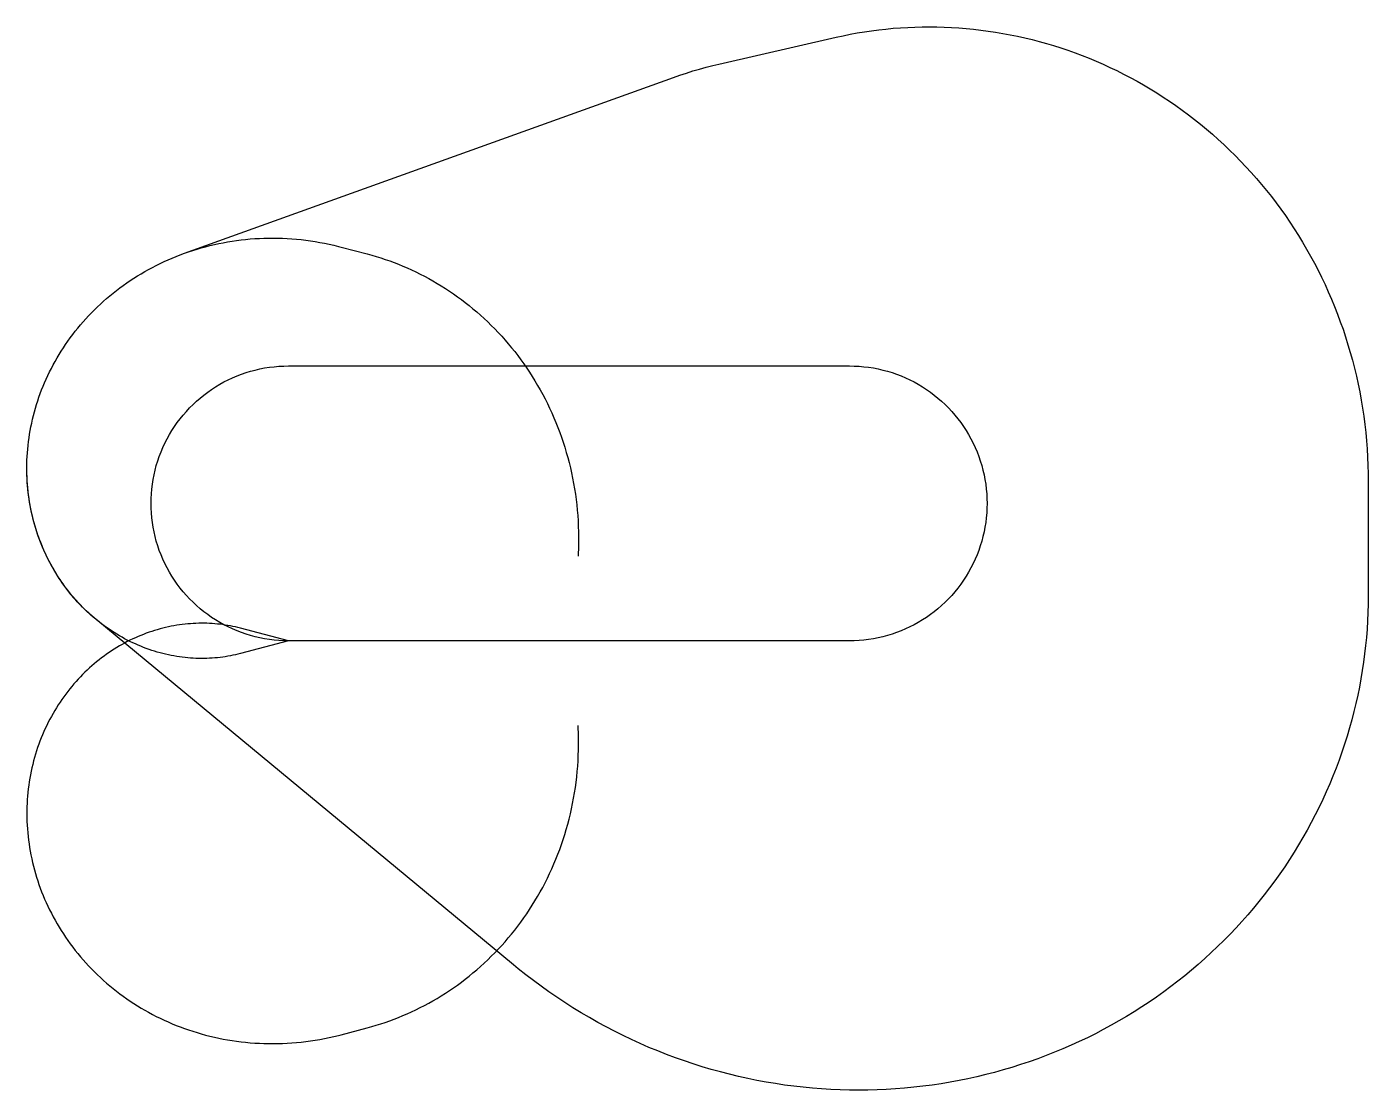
# Model space of a CAD drawing. Header units: metres. Extents: x -7532 to 31072, y -12936 to 17679.
import ezdxf

# ---------------------------------------------------------------- set-up
doc = ezdxf.new("R2010")
doc.units = ezdxf.units.M

msp = doc.modelspace()

# ---------------------------------------------------------------- linework, layer by layer
at = {"layer": 'NorminalTrack', "color": 1}
msp.add_lwpolyline([(0, 0), (0, 0), (-138, 2), (-276, 10), (-414, 22), (-551, 39), (-687, 60), (-823, 86), (-958, 118), (-1091, 153), (-1223, 194), (-1354, 239), (-1483, 288), (-1610, 342), (-1735, 401), (-1858, 463), (-1979, 530), (-2097, 601), (-2213, 677), (-2326, 756), (-2437, 839), (-2544, 926), (-2648, 1017), (-2749, 1111), (-2847, 1209), (-2941, 1310), (-3032, 1414), (-3119, 1521), (-3202, 1632), (-3281, 1745), (-3357, 1861), (-3428, 1979), (-3495, 2100), (-3557, 2223), (-3616, 2348), (-3670, 2475), (-3719, 2604), (-3764, 2735), (-3805, 2867), (-3840, 3000), (-3871, 3135), (-3898, 3271), (-3919, 3407), (-3936, 3544), (-3948, 3682), (-3956, 3820), (-3958, 3958), (-3956, 4096), (-3948, 4234), (-3936, 4372), (-3919, 4509), (-3898, 4645), (-3871, 4781), (-3840, 4915), (-3805, 5049), (-3764, 5181), (-3719, 5312), (-3670, 5441), (-3616, 5568), (-3557, 5693), (-3495, 5816), (-3428, 5937), (-3357, 6055), (-3281, 6171), (-3202, 6284), (-3119, 6395), (-3032, 6502), (-2941, 6606), (-2847, 6707), (-2749, 6805), (-2648, 6899), (-2544, 6990), (-2437, 7077), (-2326, 7160), (-2213, 7239), (-2097, 7314), (-1979, 7386), (-1858, 7453), (-1735, 7515), (-1610, 7574), (-1483, 7628), (-1354, 7677), (-1223, 7722), (-1091, 7763), (-958, 7798), (-823, 7829), (-687, 7856), (-551, 7877), (-414, 7894), (-276, 7906), (-138, 7913), (0, 7916), (0, 7916), (16144, 7916), (16144, 7916), (16283, 7913), (16421, 7906), (16558, 7894), (16695, 7877), (16832, 7856), (16967, 7829), (17102, 7798), (17235, 7763), (17368, 7722), (17498, 7677), (17627, 7628), (17754, 7574), (17879, 7515), (18003, 7453), (18123, 7386), (18242, 7314), (18358, 7239), (18471, 7160), (18581, 7077), (18689, 6990), (18793, 6899), (18894, 6805), (18992, 6707), (19086, 6606), (19176, 6502), (19263, 6395), (19346, 6284), (19426, 6171), (19501, 6055), (19572, 5937), (19639, 5816), (19702, 5693), (19760, 5568), (19814, 5441), (19864, 5312), (19909, 5181), (19949, 5049), (19985, 4915), (20016, 4781), (20042, 4645), (20064, 4509), (20081, 4372), (20093, 4234), (20100, 4096), (20102, 3958), (20100, 3820), (20093, 3682), (20081, 3544), (20064, 3407), (20042, 3271), (20016, 3135), (19985, 3000), (19949, 2867), (19909, 2735), (19864, 2604), (19814, 2475), (19760, 2348), (19702, 2223), (19639, 2100), (19572, 1979), (19501, 1861), (19426, 1745), (19346, 1632), (19263, 1521), (19176, 1414), (19086, 1310), (18992, 1209), (18894, 1111), (18793, 1017), (18689, 926), (18581, 839), (18471, 756), (18358, 677), (18242, 601), (18123, 530), (18003, 463), (17879, 401), (17754, 342), (17627, 288), (17498, 239), (17368, 194), (17235, 153), (17102, 118), (16967, 86), (16832, 60), (16695, 39), (16558, 22), (16421, 10), (16283, 2), (16144, 0), (0, 0)], dxfattribs=at)
at = {"layer": 'WindSpiral', "color": 5}
for points in [[(0, 0), (-1384, -365), (-1455, -383), (-1527, -400), (-1599, -416), (-1672, -431), (-1746, -444), (-1820, -456), (-1894, -467), (-1969, -477), (-2045, -485), (-2121, -492), (-2197, -498), (-2274, -502), (-2351, -505), (-2429, -507), (-2507, -507), (-2585, -506), (-2663, -504), (-2742, -500), (-2821, -495), (-2900, -489), (-2979, -481), (-3059, -471), (-3138, -460), (-3218, -448), (-3298, -435), (-3378, -419), (-3457, -403), (-3537, -385), (-3617, -365), (-3697, -344), (-3776, -322), (-3856, -298), (-3935, -273), (-4015, -246), (-4094, -218), (-4173, -188), (-4251, -156), (-4330, -124), (-4408, -89), (-4485, -54), (-4563, -16), (-4640, 22), (-4716, 63), (-4792, 104), (-4868, 147), (-4943, 192), (-5018, 238), (-5092, 286), (-5165, 335), (-5238, 385), (-5310, 437), (-5382, 490), (-5452, 545), (-5523, 601), (-5592, 659), (-5660, 718), (-5728, 778), (-5795, 840), (-5861, 903), (-5926, 968), (-5991, 1034), (-6054, 1101), (-6116, 1169), (-6178, 1239), (-6238, 1310), (-6297, 1383), (-6355, 1456), (-6412, 1531), (-6468, 1607), (-6523, 1685), (-6576, 1763), (-6629, 1843), (-6680, 1924), (-6730, 2006), (-6778, 2089), (-6826, 2173), (-6871, 2259), (-6916, 2345), (-6959, 2433), (-7001, 2521), (-7041, 2611), (-7080, 2701), (-7118, 2792), (-7154, 2885), (-7188, 2978), (-7221, 3072), (-7252, 3167), (-7282, 3263), (-7310, 3359), (-7337, 3457), (-7362, 3555), (-7385, 3654), (-7407, 3753), (-7427, 3853), (-7445, 3954), (-7462, 4056), (-7477, 4158), (-7490, 4260), (-7501, 4363), (-7511, 4467), (-7519, 4571), (-7525, 4675), (-7529, 4780), (-7531, 4885), (-7532, 4991), (-7530, 5097), (-7527, 5203), (-7522, 5309), (-7515, 5416), (-7506, 5522), (-7496, 5629), (-7483, 5736), (-7469, 5843), (-7452, 5950), (-7434, 6057), (-7414, 6164), (-7391, 6271), (-7367, 6378), (-7341, 6485), (-7313, 6591), (-7283, 6698), (-7252, 6804), (-7218, 6909), (-7182, 7015), (-7144, 7120), (-7105, 7225), (-7063, 7329), (-7020, 7433), (-6974, 7536), (-6927, 7639), (-6878, 7742), (-6826, 7843), (-6773, 7944), (-6718, 8045), (-6662, 8144), (-6603, 8243), (-6542, 8341), (-6480, 8439), (-6415, 8535), (-6349, 8631), (-6281, 8726), (-6211, 8819), (-6139, 8912), (-6066, 9004), (-5990, 9094), (-5913, 9184), (-5835, 9272), (-5754, 9360), (-5672, 9446), (-5588, 9530), (-5502, 9614), (-5415, 9696), (-5326, 9777), (-5235, 9857), (-5143, 9935), (-5049, 10012), (-4954, 10087), (-4857, 10161), (-4758, 10233), (-4658, 10304), (-4557, 10373), (-4454, 10441), (-4350, 10507), (-4244, 10571), (-4137, 10633), (-4028, 10694), (-3919, 10753), (-3808, 10810), (-3695, 10866), (-3582, 10919), (-3467, 10971), (-3351, 11021), (-3234, 11069), (-3116, 11115), (-2997, 11159), (-2997, 11159), (11079, 16223), (11265, 16288), (11451, 16349), (11639, 16408), (11829, 16463), (12019, 16515), (12211, 16564), (12382, 16605), (15759, 17378), (15961, 17422), (16164, 17463), (16368, 17501), (16573, 17535), (16779, 17565), (16986, 17592), (17193, 17615), (17401, 17635), (17610, 17651), (17819, 17663), (18029, 17672), (18239, 17677), (18449, 17679), (18660, 17676), (18871, 17671), (19082, 17661), (19293, 17648), (19505, 17631), (19716, 17610), (19927, 17585), (20138, 17557), (20349, 17525), (20560, 17490), (20770, 17450), (20980, 17407), (21189, 17361), (21398, 17310), (21606, 17256), (21814, 17198), (22020, 17136), (22226, 17071), (22431, 17002), (22635, 16929), (22838, 16853), (23040, 16773), (23241, 16689), (23441, 16602), (23639, 16511), (23836, 16417), (24032, 16319), (24226, 16217), (24419, 16112), (24610, 16004), (24799, 15892), (24987, 15776), (25173, 15657), (25357, 15535), (25539, 15409), (25719, 15280), (25897, 15148), (26073, 15013), (26247, 14874), (26419, 14732), (26588, 14587), (26755, 14438), (26920, 14287), (27082, 14132), (27242, 13975), (27399, 13814), (27554, 13651), (27705, 13484), (27855, 13315), (28001, 13143), (28145, 12968), (28285, 12791), (28423, 12611), (28558, 12428), (28689, 12243), (28818, 12055), (28944, 11864), (29066, 11672), (29185, 11476), (29301, 11279), (29414, 11079), (29523, 10877), (29628, 10673), (29731, 10467), (29830, 10259), (29925, 10049), (30017, 9836), (30105, 9622), (30189, 9407), (30270, 9189), (30348, 8970), (30421, 8749), (30491, 8527), (30556, 8303), (30618, 8078), (30677, 7852), (30731, 7624), (30781, 7395), (30828, 7165), (30870, 6933), (30909, 6701), (30943, 6468), (30973, 6234), (31000, 5999), (31022, 5763), (31040, 5527), (31054, 5290), (31064, 5053), (31070, 4815), (31072, 4601), (31072, 1295), (31070, 1056), (31063, 817), (31053, 579), (31038, 340), (31019, 101), (30996, -138), (30969, -377), (30938, -615), (30902, -854), (30862, -1092), (30818, -1329), (30770, -1566), (30718, -1803), (30661, -2038), (30600, -2273), (30535, -2508), (30466, -2741), (30393, -2973), (30316, -3205), (30234, -3435), (30148, -3664), (30059, -3892), (29965, -4119), (29867, -4344), (29765, -4567), (29659, -4790), (29549, -5010), (29435, -5229), (29317, -5446), (29195, -5662), (29070, -5875), (28940, -6086), (28807, -6296), (28669, -6503), (28528, -6708), (28384, -6911), (28235, -7112), (28083, -7310), (27927, -7506), (27768, -7699), (27605, -7890), (27439, -8078), (27269, -8263), (27096, -8446), (26919, -8625), (26739, -8802), (26556, -8976), (26370, -9147), (26180, -9315), (25987, -9479), (25791, -9641), (25592, -9799), (25390, -9954), (25186, -10106), (24978, -10254), (24767, -10398), (24554, -10539), (24338, -10677), (24120, -10811), (23899, -10941), (23675, -11068), (23449, -11190), (23221, -11309), (22990, -11424), (22757, -11535), (22522, -11643), (22284, -11746), (22045, -11845), (21804, -11940), (21560, -12031), (21315, -12118), (21069, -12200), (20820, -12279), (20570, -12353), (20318, -12423), (20065, -12488), (19810, -12549), (19554, -12606), (19297, -12658), (19039, -12706), (18779, -12750), (18519, -12789), (18257, -12823), (17995, -12853), (17732, -12878), (17468, -12899), (17204, -12915), (16939, -12927), (16673, -12934), (16408, -12936), (16141, -12934), (15875, -12927), (15609, -12915), (15342, -12899), (15075, -12878), (14809, -12852), (14543, -12822), (14277, -12787), (14011, -12747), (13746, -12703), (13481, -12654), (13217, -12600), (12954, -12541), (12691, -12478), (12429, -12411), (12168, -12338), (11908, -12261), (11649, -12180), (11392, -12093), (11135, -12003), (10880, -11907), (10627, -11807), (10374, -11703), (10124, -11594), (9875, -11481), (9628, -11363), (9382, -11240), (9139, -11114), (8898, -10983), (8658, -10847), (8421, -10707), (8186, -10563), (7953, -10415), (7723, -10262), (7495, -10106), (7269, -9945), (7046, -9780), (6826, -9611), (6609, -9438), (6477, -9330), (-5550, 624), (-5619, 682), (-5688, 742), (-5755, 803), (-5822, 865), (-5887, 929), (-5952, 994), (-6016, 1060), (-6079, 1128), (-6141, 1197), (-6202, 1267), (-6261, 1339), (-6320, 1412), (-6378, 1486), (-6435, 1561), (-6490, 1638), (-6544, 1716), (-6597, 1795), (-6649, 1875), (-6700, 1956), (-6749, 2039), (-6797, 2123), (-6844, 2207), (-6889, 2293), (-6933, 2380), (-6976, 2468), (-7017, 2557), (-7057, 2646), (-7095, 2737), (-7132, 2829), (-7168, 2922), (-7201, 3015), (-7234, 3110), (-7265, 3205), (-7294, 3301), (-7321, 3398), (-7347, 3496), (-7372, 3594), (-7394, 3693), (-7415, 3793), (-7435, 3893), (-7452, 3994), (-7468, 4096), (-7482, 4198), (-7495, 4301), (-7505, 4404), (-7514, 4508), (-7521, 4612), (-7526, 4717), (-7530, 4822), (-7532, 4927), (-7532, 4968)], [(0, 0), (-1384, -365), (-1455, -383), (-1527, -400), (-1599, -416), (-1672, -431), (-1746, -444), (-1820, -456), (-1894, -467), (-1969, -477), (-2045, -485), (-2121, -492), (-2197, -498), (-2274, -502), (-2351, -505), (-2429, -507), (-2507, -507), (-2585, -506), (-2663, -504), (-2742, -500), (-2821, -495), (-2900, -489), (-2979, -481), (-3059, -471), (-3138, -460), (-3218, -448), (-3298, -435), (-3378, -419), (-3457, -403), (-3537, -385), (-3617, -365), (-3697, -344), (-3776, -322), (-3856, -298), (-3935, -273), (-4015, -246), (-4094, -218), (-4173, -188), (-4251, -156), (-4330, -124), (-4408, -89), (-4485, -54), (-4563, -16), (-4640, 22), (-4716, 63), (-4792, 104), (-4868, 147), (-4943, 192), (-5018, 238), (-5092, 286), (-5165, 335), (-5238, 385), (-5310, 437), (-5382, 490), (-5452, 545), (-5523, 601), (-5592, 659), (-5660, 718), (-5728, 778), (-5795, 840), (-5861, 903), (-5926, 968), (-5991, 1034), (-6054, 1101), (-6116, 1169), (-6178, 1239), (-6238, 1310), (-6297, 1383), (-6355, 1456), (-6412, 1531), (-6468, 1607), (-6523, 1685), (-6576, 1763), (-6629, 1843), (-6680, 1924), (-6730, 2006), (-6778, 2089), (-6826, 2173), (-6871, 2259), (-6916, 2345), (-6959, 2433), (-7001, 2521), (-7041, 2611), (-7080, 2701), (-7118, 2792), (-7154, 2885), (-7188, 2978), (-7221, 3072), (-7252, 3167), (-7282, 3263), (-7310, 3359), (-7337, 3457), (-7362, 3555), (-7385, 3654), (-7407, 3753), (-7427, 3853), (-7445, 3954), (-7462, 4056), (-7477, 4158), (-7490, 4260), (-7501, 4363), (-7511, 4467), (-7519, 4571), (-7525, 4675), (-7529, 4780), (-7531, 4885), (-7532, 4991), (-7530, 5097), (-7527, 5203), (-7522, 5309), (-7515, 5416), (-7506, 5522), (-7496, 5629), (-7483, 5736), (-7469, 5843), (-7452, 5950), (-7434, 6057), (-7414, 6164), (-7391, 6271), (-7367, 6378), (-7341, 6485), (-7313, 6591), (-7283, 6698), (-7252, 6804), (-7218, 6909), (-7182, 7015), (-7144, 7120), (-7105, 7225), (-7063, 7329), (-7020, 7433), (-6974, 7536), (-6927, 7639), (-6878, 7742), (-6826, 7843), (-6773, 7944), (-6718, 8045), (-6662, 8144), (-6603, 8243), (-6542, 8341), (-6480, 8439), (-6415, 8535), (-6349, 8631), (-6281, 8726), (-6211, 8819), (-6139, 8912), (-6066, 9004), (-5990, 9094), (-5913, 9184), (-5835, 9272), (-5754, 9360), (-5672, 9446), (-5588, 9530), (-5502, 9614), (-5415, 9696), (-5326, 9777), (-5235, 9857), (-5143, 9935), (-5049, 10012), (-4954, 10087), (-4857, 10161), (-4758, 10233), (-4658, 10304), (-4557, 10373), (-4454, 10441), (-4350, 10507), (-4244, 10571), (-4137, 10633), (-4028, 10694), (-3919, 10753), (-3808, 10810), (-3695, 10866), (-3582, 10919), (-3467, 10971), (-3351, 11021), (-3234, 11069), (-3116, 11115), (-2997, 11159), (-2877, 11201), (-2755, 11241), (-2633, 11279), (-2510, 11315), (-2386, 11349), (-2261, 11381), (-2135, 11411), (-2009, 11438), (-1881, 11464), (-1753, 11487), (-1625, 11508), (-1495, 11527), (-1365, 11543), (-1235, 11558), (-1104, 11570), (-972, 11580), (-840, 11587), (-707, 11593), (-574, 11596), (-441, 11596), (-308, 11595), (-174, 11591), (-40, 11584), (94, 11576), (229, 11564), (363, 11551), (497, 11535), (632, 11517), (766, 11496), (901, 11473), (1035, 11448), (1169, 11420), (1303, 11390), (1436, 11357), (1513, 11338), (2267, 11138), (2397, 11103), (2526, 11065), (2655, 11025), (2784, 10983), (2912, 10938), (3039, 10891), (3166, 10841), (3293, 10789), (3418, 10735), (3543, 10679), (3668, 10620), (3791, 10559), (3914, 10496), (4036, 10430), (4157, 10362), (4277, 10292), (4396, 10220), (4514, 10145), (4631, 10069), (4747, 9990), (4862, 9908), (4975, 9825), (5088, 9739), (5199, 9652), (5308, 9562), (5417, 9470), (5524, 9376), (5629, 9280), (5734, 9182), (5836, 9082), (5937, 8980), (6037, 8876), (6135, 8770), (6231, 8662), (6325, 8552), (6418, 8440), (6509, 8327), (6598, 8212), (6686, 8094), (6771, 7975), (6855, 7855), (6936, 7733), (7016, 7609), (7093, 7483), (7169, 7356), (7243, 7227), (7314, 7097), (7383, 6965), (7450, 6832), (7515, 6697), (7578, 6561), (7638, 6423), (7696, 6285), (7752, 6145), (7805, 6003), (7856, 5861), (7905, 5717), (7951, 5573), (7995, 5427), (8036, 5280), (8075, 5132), (8112, 4983), (8145, 4833), (8177, 4683), (8205, 4531), (8231, 4379), (8255, 4226), (8276, 4073), (8294, 3918), (8309, 3763), (8322, 3608), (8332, 3452), (8340, 3296), (8344, 3139), (8346, 2982), (8345, 2824), (8342, 2666), (8336, 2508), (8332, 2441)], [(0, 0), (-1384, 365), (-1455, 383), (-1527, 400), (-1599, 416), (-1672, 431), (-1746, 444), (-1820, 456), (-1894, 467), (-1969, 477), (-2045, 485), (-2121, 492), (-2197, 498), (-2274, 502), (-2351, 505), (-2429, 507), (-2507, 507), (-2585, 506), (-2663, 504), (-2742, 500), (-2821, 495), (-2900, 489), (-2979, 481), (-3059, 471), (-3138, 460), (-3218, 448), (-3298, 435), (-3378, 419), (-3457, 403), (-3537, 385), (-3617, 365), (-3697, 344), (-3776, 322), (-3856, 298), (-3935, 273), (-4015, 246), (-4094, 218), (-4173, 188), (-4251, 156), (-4330, 124), (-4408, 89), (-4485, 54), (-4563, 16), (-4640, -22), (-4716, -63), (-4792, -104), (-4868, -147), (-4943, -192), (-5018, -238), (-5092, -286), (-5165, -335), (-5238, -385), (-5310, -437), (-5382, -490), (-5452, -545), (-5523, -601), (-5592, -659), (-5660, -718), (-5728, -778), (-5795, -840), (-5861, -903), (-5926, -968), (-5991, -1034), (-6054, -1101), (-6116, -1169), (-6178, -1239), (-6238, -1310), (-6297, -1383), (-6355, -1456), (-6412, -1531), (-6468, -1607), (-6523, -1685), (-6576, -1763), (-6629, -1843), (-6680, -1924), (-6730, -2006), (-6778, -2089), (-6826, -2173), (-6871, -2259), (-6916, -2345), (-6959, -2433), (-7001, -2521), (-7041, -2611), (-7080, -2701), (-7118, -2792), (-7154, -2885), (-7188, -2978), (-7221, -3072), (-7252, -3167), (-7282, -3263), (-7310, -3359), (-7337, -3457), (-7362, -3555), (-7385, -3654), (-7407, -3753), (-7427, -3853), (-7445, -3954), (-7462, -4056), (-7477, -4158), (-7490, -4260), (-7501, -4363), (-7511, -4467), (-7519, -4571), (-7525, -4675), (-7529, -4780), (-7531, -4885), (-7532, -4991), (-7530, -5097), (-7527, -5203), (-7522, -5309), (-7515, -5416), (-7506, -5522), (-7496, -5629), (-7483, -5736), (-7469, -5843), (-7452, -5950), (-7434, -6057), (-7414, -6164), (-7391, -6271), (-7367, -6378), (-7341, -6485), (-7313, -6591), (-7283, -6698), (-7252, -6804), (-7218, -6909), (-7182, -7015), (-7144, -7120), (-7105, -7225), (-7063, -7329), (-7020, -7433), (-6974, -7536), (-6927, -7639), (-6878, -7742), (-6826, -7843), (-6773, -7944), (-6718, -8045), (-6662, -8144), (-6603, -8243), (-6542, -8341), (-6480, -8439), (-6415, -8535), (-6349, -8631), (-6281, -8726), (-6211, -8819), (-6139, -8912), (-6066, -9004), (-5990, -9094), (-5913, -9184), (-5835, -9272), (-5754, -9360), (-5672, -9446), (-5588, -9530), (-5502, -9614), (-5415, -9696), (-5326, -9777), (-5235, -9857), (-5143, -9935), (-5049, -10012), (-4954, -10087), (-4857, -10161), (-4758, -10233), (-4658, -10304), (-4557, -10373), (-4454, -10441), (-4350, -10507), (-4244, -10571), (-4137, -10633), (-4028, -10694), (-3919, -10753), (-3808, -10810), (-3695, -10866), (-3582, -10919), (-3467, -10971), (-3351, -11021), (-3234, -11069), (-3116, -11115), (-2997, -11159), (-2877, -11201), (-2755, -11241), (-2633, -11279), (-2510, -11315), (-2386, -11349), (-2261, -11381), (-2135, -11411), (-2009, -11438), (-1881, -11464), (-1753, -11487), (-1625, -11508), (-1495, -11527), (-1365, -11543), (-1235, -11558), (-1104, -11570), (-972, -11580), (-840, -11587), (-707, -11593), (-574, -11596), (-441, -11596), (-308, -11595), (-174, -11591), (-40, -11584), (94, -11576), (229, -11564), (363, -11551), (497, -11535), (632, -11517), (766, -11496), (901, -11473), (1035, -11448), (1169, -11420), (1303, -11390), (1436, -11357), (1513, -11338), (2267, -11138), (2397, -11103), (2526, -11065), (2655, -11025), (2784, -10983), (2912, -10938), (3039, -10891), (3166, -10841), (3293, -10789), (3418, -10735), (3543, -10679), (3668, -10620), (3791, -10559), (3914, -10496), (4036, -10430), (4157, -10362), (4277, -10292), (4396, -10220), (4514, -10145), (4631, -10069), (4747, -9990), (4862, -9908), (4975, -9825), (5088, -9739), (5199, -9652), (5308, -9562), (5417, -9470), (5524, -9376), (5629, -9280), (5734, -9182), (5836, -9082), (5937, -8980), (6037, -8876), (6135, -8770), (6231, -8662), (6325, -8552), (6418, -8440), (6509, -8327), (6598, -8212), (6686, -8094), (6771, -7975), (6855, -7855), (6936, -7733), (7016, -7609), (7093, -7483), (7169, -7356), (7243, -7227), (7314, -7097), (7383, -6965), (7450, -6832), (7515, -6697), (7578, -6561), (7638, -6423), (7696, -6285), (7752, -6145), (7805, -6003), (7856, -5861), (7905, -5717), (7951, -5573), (7995, -5427), (8036, -5280), (8075, -5132), (8112, -4983), (8145, -4833), (8177, -4683), (8205, -4531), (8231, -4379), (8255, -4226), (8276, -4073), (8294, -3918), (8309, -3763), (8322, -3608), (8332, -3452), (8340, -3296), (8344, -3139), (8346, -2982), (8345, -2824), (8342, -2666), (8336, -2508), (8332, -2441)]]:
    msp.add_lwpolyline(points, dxfattribs=at)

doc.saveas('drawing.dxf')
